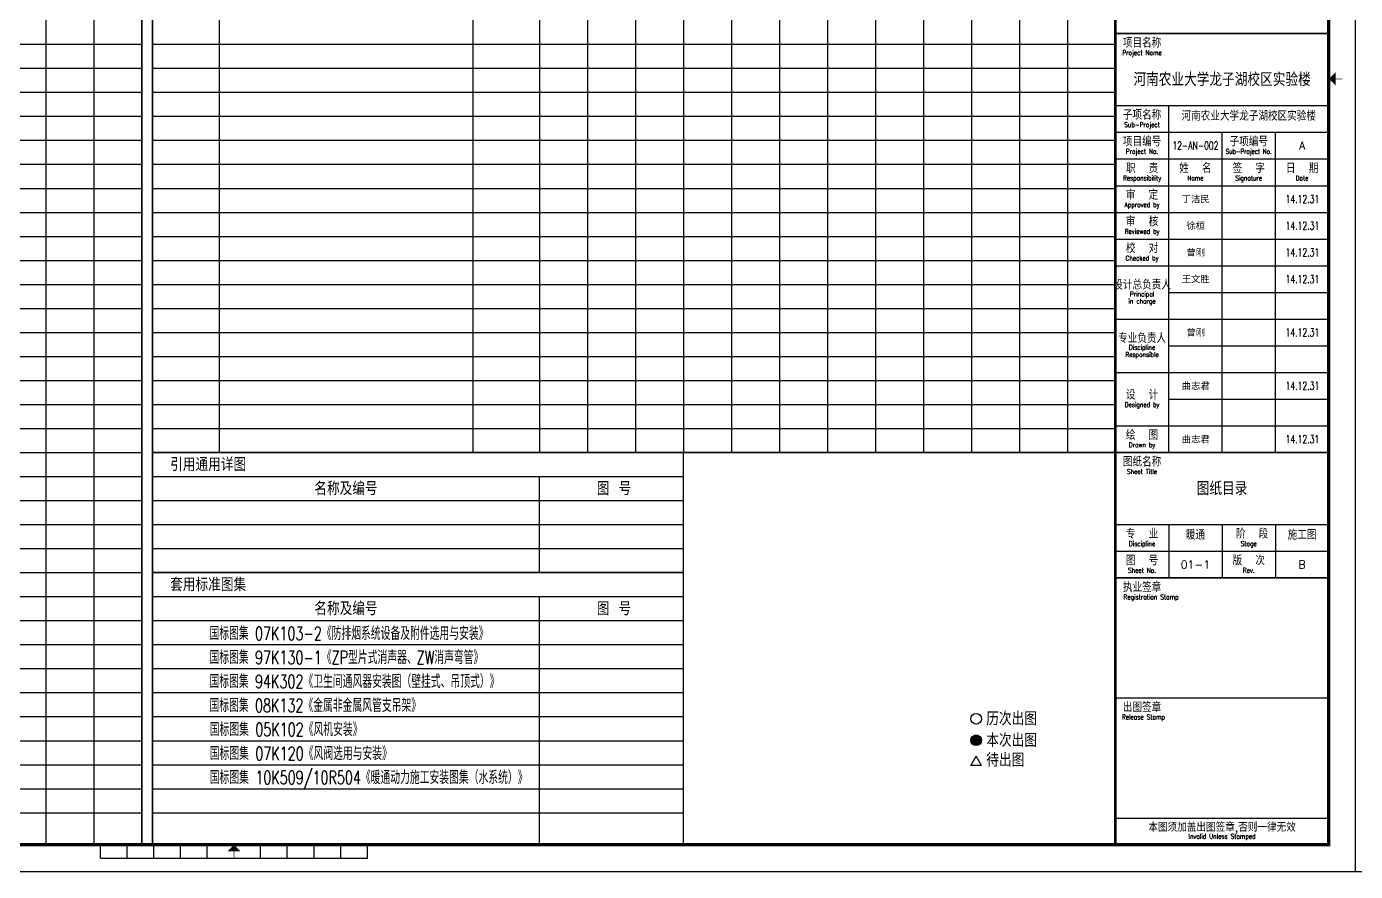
# Model space of a CAD drawing. Extents: x -345393 to -54719, y 203828 to 476815.
# Drawn here: x -311120 to -261293, y 410839 to 442501 of the extents above; entities that cross this region are included whole.
import ezdxf
from ezdxf.enums import TextEntityAlignment as Align

# ---------------------------------------------------------------- set-up
doc = ezdxf.new("R2010")
doc.units = 0
doc.header["$LTSCALE"] = 1000
doc.header["$MEASUREMENT"] = 0
doc.layers.get('0').update_dxf_attribs({"color": 252, "linetype": 'CONTINUOUS'})
doc.layers.add('图框', color=252, linetype='CONTINUOUS')
doc.styles.add('TK', font='simplex.shx', dxfattribs={"width": 0.7, "bigfont": 'tjhztxt.shx'})
doc.styles.add('TKZ1_tjhts.shx', font='tjromant.shx', dxfattribs={"bigfont": 'tjhts.shx'})
doc.styles.add('TKZ2_tjkts.shx', font='tjromant.shx', dxfattribs={"bigfont": 'tjkts.shx'})
doc.styles.add('图框字1_黑体', font='simhei.ttf')

# ---------------------------------------------------------------- blocks, each defined once
blk = doc.blocks.new('目录')
blk.add_hatch(color=256).paths.add_polyline_path([(-5019, 3914, 1), (-5419, 3914, 1)])
for p, q in [((-36500, 0), (-36500, 57400)), ((-36100, 0), (-36100, 57400)), ((-33600, 57400), (-33600, 14700)), ((-24100, 57400), (-24100, 14700)), ((-24100, 57400), (-24100, 14700)), ((-21600, 57400), (-21600, 14700)), ((0, 57400), (0, 0)), ((-40100, 55450), (-40100, 0)), ((-38300, 55450), (-38300, 0)), ((-19800, 55450), (-19800, 14700)), ((-18000, 55450), (-18000, 14700)), ((-16200, 55450), (-16200, 14700)), ((-14400, 55450), (-14400, 14700)), ((-12600, 55450), (-12600, 14700)), ((-10800, 55450), (-10800, 14700)), ((-9000, 55450), (-9000, 14700)), ((-7200, 55450), (-7200, 14700)), ((-5400, 55450), (-5400, 14700)), ((-3600, 55450), (-3600, 14700)), ((-1800, 55450), (-1800, 14700)), ((-72600, 30000), (-36500, 30000)), ((-36100, 30000), (0, 30000)), ((-72600, 29100), (-36500, 29100)), ((-36100, 29100), (0, 29100)), ((-72600, 28200), (-36500, 28200)), ((-36100, 28200), (0, 28200)), ((-72600, 27300), (-36500, 27300)), ((-36100, 27300), (0, 27300)), ((-72600, 26400), (-36500, 26400)), ((-36100, 26400), (0, 26400)), ((-72600, 25500), (-36500, 25500)), ((-36100, 25500), (0, 25500)), ((-72600, 24600), (-36500, 24600)), ((-36100, 24600), (0, 24600)), ((-72600, 23700), (-36500, 23700)), ((-36100, 23700), (0, 23700)), ((-72600, 22800), (-36500, 22800)), ((-36100, 22800), (0, 22800)), ((-72600, 21900), (-36500, 21900)), ((-36100, 21900), (0, 21900)), ((-72600, 21000), (-36500, 21000)), ((-36100, 21000), (0, 21000)), ((-72600, 20100), (-36500, 20100)), ((-36100, 20100), (0, 20100)), ((-72600, 19200), (-36500, 19200)), ((-36100, 19200), (0, 19200)), ((-72600, 18300), (-36500, 18300)), ((-36100, 18300), (0, 18300)), ((-72600, 17400), (-36500, 17400)), ((-36100, 17400), (0, 17400)), ((-72600, 16500), (-36500, 16500)), ((-36100, 16500), (0, 16500)), ((-72600, 15600), (-36500, 15600)), ((-36100, 15600), (0, 15600)), ((-72600, 14700), (-36500, 14700)), ((-36100, 14700), (0, 14700)), ((-72600, 13800), (-36500, 13800)), ((-36100, 13800), (-16200, 13800)), ((-21600, 10200), (-21600, 13800)), ((-72600, 12900), (-36500, 12900)), ((-36100, 12900), (-16200, 12900)), ((-72600, 12000), (-36500, 12000)), ((-36100, 12000), (-16200, 12000)), ((-72600, 11100), (-36500, 11100)), ((-36100, 11100), (-16200, 11100)), ((-72600, 10200), (-36500, 10200)), ((-36100, 10200), (-16200, 10200)), ((-72600, 9300), (-36500, 9300)), ((-36100, 9300), (-16200, 9300)), ((-21600, 0), (-21600, 9300)), ((-72600, 8400), (-36500, 8400)), ((-36100, 8400), (-16200, 8400)), ((-72600, 7500), (-36500, 7500)), ((-36100, 7500), (-16200, 7500)), ((-72600, 6600), (-36500, 6600)), ((-36100, 6600), (-16200, 6600)), ((-72600, 5700), (-36500, 5700)), ((-36100, 5700), (-16200, 5700)), ((-72600, 4800), (-36500, 4800)), ((-36100, 4800), (-16200, 4800)), ((-72600, 3900), (-36500, 3900)), ((-36100, 3900), (-16200, 3900)), ((-72600, 3000), (-36500, 3000)), ((-36100, 3000), (-16200, 3000)), ((-5419, 2970), (-5219, 3317)), ((-5019, 2970), (-5219, 3317)), ((-5019, 2970), (-5419, 2970)), ((-72600, 2100), (-36500, 2100)), ((-36100, 2100), (-16200, 2100)), ((-72600, 1200), (-36500, 1200)), ((-36100, 1200), (-16200, 1200))]:
    blk.add_line(p, q)
blk.add_lwpolyline([(0, 0, 60, 60, 0), (0, 57400, 50, 50, 0), (-72600, 57400, 50, 50, 0), (-72600, 0, 50, 50, 0), (0, 0, 50, 50, 0)], format="xyseb")
blk.add_lwpolyline([(-72600, 57400), (0, 57400), (0, 0), (-72600, 0)], close=True)
at = {"const_width": 60}
for points in [[(-36500, 57400), (-36500, 0)], [(-36100, 0), (-36100, 57400)], [(-36100, 14700), (0, 14700)], [(-16200, 14700), (-16200, 0)], [(-36100, 10200), (-16200, 10200)]]:
    blk.add_lwpolyline(points, dxfattribs=at)
for centre in [(-5219, 4721), (-5219, 3914)]:
    blk.add_circle(centre, 200)
at = {"style": 'TKZ2_tjkts.shx'}
for s, p in [('引用通用详图', (-34018, 14250)), ('名称及编号', (-28850, 13350)), ('图 号', (-18800, 13350)), ('套用标准图集', (-34018, 9750)), ('名称及编号', (-28850, 8850)), ('图 号', (-18800, 8850))]:
    blk.add_text(s, height=500, dxfattribs=at).set_placement(p, align=Align.MIDDLE_CENTER)
for s, p in [('历次出图', (-4840, 4474)), ('本次出图', (-4840, 3667)), ('待出图', (-4840, 2923))]:
    blk.add_text(s, height=500, dxfattribs=at).set_placement(p)

msp = doc.modelspace()

# ---------------------------------------------------------------- linework, layer by layer
for p, q in [((-270292.68459, 439539.01079), (-262292.68459, 439539.01079)), ((-268292.68459, 426539.01079), (-268292.68459, 439539.01079)), ((-270292.68459, 438539.01079), (-262292.68459, 438539.01079)), ((-266292.68459, 426539.01079), (-266292.68459, 438539.01079)), ((-264292.68459, 426539.01079), (-264292.68459, 438539.01079)), ((-270292.68459, 436539.01079), (-262292.68459, 436539.01079)), ((-270292.68459, 435539.01079), (-262292.68459, 435539.01079)), ((-270292.68459, 434539.01079), (-262292.68459, 434539.01079)), ((-270292.68459, 433539.01079), (-262292.68459, 433539.01079)), ((-268292.68459, 432539.01079), (-262292.68459, 432539.01079)), ((-270292.68459, 431539.01079), (-262292.68459, 431539.01079)), ((-268292.68459, 430539.01079), (-262292.68459, 430539.01079)), ((-270292.68459, 429539.01079), (-262292.68459, 429539.01079)), ((-268292.68459, 428539.01079), (-262292.68459, 428539.01079)), ((-270292.68459, 427539.01079), (-262292.68459, 427539.01079)), ((-270292.68459, 423839.01079), (-262292.68459, 423839.01079)), ((-268292.68459, 423839.01079), (-268292.68459, 421839.01079)), ((-266292.68459, 423839.01079), (-266292.68459, 421839.01079)), ((-264292.68459, 423839.01079), (-264292.68459, 421839.01079)), ((-270292.68459, 422839.01079), (-262292.68459, 422839.01079)), ((-270292.68459, 417339.01079), (-262292.68459, 417339.01079)), ((-270292.68459, 412839.01079), (-262292.68459, 412839.01079))]:
    msp.add_line(p, q)
for points, const_width in [([(-270292.68459, 469239.01057), (-270292.68459, 411839.01079)], 100), ([(-270292.68459, 437539.01079), (-262292.68459, 437539.01079)], 60), ([(-270292.68459, 426539.01079), (-262292.68459, 426539.01079)], 60), ([(-270292.68459, 421839.01079), (-262292.68459, 421839.01079)], 60)]:
    msp.add_lwpolyline(points, dxfattribs=dict(const_width=const_width))
at = {"layer": '图框'}
for p, q in [((-261292.68459, 410839.01057), (-261292.68459, 470239.01057)), ((-261292.68459, 410839.01057), (-261292.68459, 470239.01057)), ((-308342.68459, 411339.01057), (-308342.68459, 411839.01057)), ((-307342.68459, 411339.01057), (-307342.68459, 411839.01057)), ((-306342.68459, 411339.01057), (-306342.68459, 411839.01057)), ((-305342.68459, 411339.01057), (-305342.68459, 411839.01057)), ((-304342.68459, 411339.01057), (-304342.68459, 411839.01057)), ((-302342.68459, 411339.01057), (-302342.68459, 411839.01057)), ((-301342.68459, 411339.01057), (-301342.68459, 411839.01057)), ((-300342.68459, 411339.01057), (-300342.68459, 411839.01057)), ((-299342.68459, 411339.01057), (-299342.68459, 411839.01057)), ((-298342.68459, 411339.01057), (-298342.68459, 411839.01057)), ((-308342.68459, 411339.01057), (-298342.68459, 411339.01057)), ((-345392.68459, 410839.01057), (-261292.68459, 410839.01057)), ((-261292.68459, 410839.01057), (-177192.68459, 410839.01057))]:
    msp.add_line(p, q, dxfattribs=at)
at = {"layer": '图框', "const_width": 120}
msp.add_lwpolyline([(-262292.68459, 469239.01057), (-342892.68459, 469239.01057), (-342892.68459, 411839.01057), (-262292.68459, 411839.01057)], close=True, dxfattribs=at)
at = {"layer": '图框'}
for points, const_width in [([(-270292.68459, 442239.01057), (-262292.68459, 442239.01057)], 60), ([(-262031.69852, 440539.01057), (-261781.69852, 440539.01057)], 30), ([(-303342.68459, 411589.01057), (-303342.68459, 411339.01057)], 30)]:
    msp.add_lwpolyline(points, dxfattribs=dict(at, const_width=const_width))
for points in [[(-262031.69852, 440289.01057), (-262031.69852, 440789.01057), (-262281.69852, 440539.01057)], [(-303592.68459, 411589.01057), (-303092.68459, 411589.01057), (-303342.68459, 411839.01057)]]:
    msp.add_solid(points, dxfattribs=at)

# ---------------------------------------------------------------- block references
msp.add_blockref('目录', (-270292.6846, 411839.01057))

# ---------------------------------------------------------------- texts
at = {"style": 'TKZ2_tjkts.shx'}
for s, height, p in [('项目名称', 360, (-269292.68459, 441893.76301)), ('子项名称', 360, (-269292.68459, 439193.76301)), ('项目编号', 360, (-269292.68459, 438193.76301)), ('职  责', 360, (-269292.68459, 437193.76301)), ('姓  名', 360, (-267292.68459, 437193.76301)), ('签  字', 360, (-265292.68459, 437193.76301)), ('日  期', 360, (-263292.68459, 437193.76301)), ('审  定', 360, (-269292.68459, 436193.76301)), ('审  核', 360, (-269292.68459, 435193.76301)), ('校  对', 360, (-269292.68459, 434193.76301)), ('设  计', 360, (-269292.68459, 428703.72452)), ('绘  图', 360, (-269292.68459, 427193.76301)), ('图纸名称', 360, (-269292.68459, 426193.76301)), ('专  业', 360, (-269292.68459, 423493.76301)), (' 阶  段', 360, (-265292.68459, 423493.76301)), ('图  号', 360, (-269292.68459, 422493.76301)), ('版  次', 360, (-265292.68459, 422493.76301)), ('执业签章', 360, (-269292.68459, 421493.76301)), ('出图签章', 360, (-269292.68459, 416993.76301)), ('本图须加盖出图签章,否则一律无效', 300, (-266292.68459, 412481.64544))]:
    msp.add_text(s, height=height, dxfattribs=at).set_placement(p, align=Align.MIDDLE_CENTER)
at = {"style": 'TKZ2_tjkts.shx', "width": 0.8}
for s, height, p in [('Project Name', 180, (-269292.68459, 441523.78864)), ('Sub-Project', 180, (-269292.68459, 438823.78864)), ('Project No.', 180, (-269292.68459, 437823.78864)), ('Responsibility', 180, (-269292.68459, 436823.78864)), ('Name', 180, (-267292.68459, 436823.78864)), ('Signature', 180, (-265292.68459, 436823.78864)), ('Date', 180, (-263292.68459, 436823.78864)), ('Approved by', 180, (-269292.68459, 435823.78864)), ('Reviewed by', 180, (-269292.68459, 434823.78864)), ('Checked by', 180, (-269292.68459, 433823.78864)), ('设计总负责人', 360, (-269292.68459, 432826.70893)), ('Principal', 180, (-269292.68459, 432474.48508)), ('in charge', 180, (-269292.68459, 432209.19531)), ('专业负责人', 360, (-269292.68459, 430826.70893)), ('Discipline', 180, (-269292.68459, 430481.55859)), ('Responsible', 180, (-269292.68459, 430209.19531)), ('Designed by', 180, (-269292.68459, 428333.75016)), ('Drawn by', 180, (-269292.68459, 426823.78864)), ('Sheet Title', 180, (-269292.68459, 425823.78864)), ('Discipline', 180, (-269292.68459, 423123.78864)), ('Stage', 180, (-265292.68459, 423123.78864)), ('Sheet No.', 180, (-269292.68459, 422123.78864)), ('Rev.', 180, (-265292.68459, 422123.78864)), ('Registration Stamp', 180, (-268956.28642, 421123.78864)), ('Release Stamp', 180, (-269241.13638, 416623.78864)), ('Invalid Unless Stamped', 180, (-266292.68459, 412156.0959))]:
    msp.add_text(s, height=height, dxfattribs=at).set_placement(p, align=Align.MIDDLE_CENTER)
at = {"color": 100, "style": 'TK', "width": 0.7}
for s, p in [('国标图集 07K103-2《防排烟系统设备及附件选用与安装》', (-304263.54121, 419509.97273)), ('国标图集 97K130-1《ZP型片式消声器、ZW消声弯管》', (-304263.54121, 418609.97273)), ('国标图集 94K302《卫生间通风器安装图（壁挂式、吊顶式）》', (-304263.54121, 417709.97273)), ('国标图集 08K132《金属非金属风管支吊架》', (-304263.54121, 416809.97273)), ('国标图集 05K102《风机安装》', (-304254.01617, 415909.97273)), ('国标图集 07K120《风阀选用与安装》', (-304254.01617, 415009.97273)), ('国标图集 10K509/10R504《暖通动力施工安装图集（水系统）》', (-304254.01617, 414109.97273))]:
    msp.add_text(s, height=500, dxfattribs=at).set_placement(p)
at = {"layer": '图框'}
for s, height, style, p in [('河南农业大学龙子湖校区实验楼', 500, 'TKZ1_tjhts.shx', (-266292.68459, 440518.31578)), ('河南农业大学龙子湖校区实验楼', 360, 'TKZ1_tjhts.shx', (-265292.68459, 439154.84376)), ('子项编号', 360, 'TKZ2_tjkts.shx', (-265292.68459, 438193.76301)), ('A', 300, 'TKZ1_tjhts.shx', (-263292.68459, 438039.01057)), ('丁洁民', 250, '图框字1_黑体', (-267282.01224, 436039.01057)), ('徐桓', 250, '图框字1_黑体', (-267282.01224, 435039.01057)), ('曾刚', 250, '图框字1_黑体', (-267282.01224, 434039.01057)), ('王文胜', 250, '图框字1_黑体', (-267282.01224, 433039.01057)), ('曾刚', 250, '图框字1_黑体', (-267282.01224, 431039.01057)), ('曲志君', 250, '图框字1_黑体', (-267282.01224, 429039.01057)), ('曲志君', 250, '图框字1_黑体', (-267282.01224, 427039.01057)), ('图纸目录', 500, 'TKZ1_tjhts.shx', (-266292.68459, 425189.01079)), ('暖通', 360, 'TKZ1_tjhts.shx', (-267292.68459, 423454.84376)), ('施工图', 360, 'TKZ1_tjhts.shx', (-263292.68459, 423454.84376)), ('01-1', 300, 'TKZ1_tjhts.shx', (-267292.68459, 422339.01079)), ('B', 300, 'TKZ1_tjhts.shx', (-263292.68459, 422339.01057))]:
    msp.add_text(s, height=height, dxfattribs=dict(at, style=style)).set_placement(p, align=Align.MIDDLE_CENTER)
at = {"layer": '图框', "width": 0.7}
for s, height, style, p in [('12-AN-002', 300, 'TKZ1_tjhts.shx', (-267292.46376, 438039.12099)), ('Sub-Project No.', 180, 'TKZ2_tjkts.shx', (-265292.68459, 437823.78864)), ('14.12.31', 300, 'TKZ1_tjhts.shx', (-263279.86751, 436039.01057)), ('14.12.31', 300, 'TKZ1_tjhts.shx', (-263279.86751, 435039.01057)), ('14.12.31', 300, 'TKZ1_tjhts.shx', (-263279.86751, 434039.01057)), ('14.12.31', 300, 'TKZ1_tjhts.shx', (-263279.86751, 433039.01057)), ('14.12.31', 300, 'TKZ1_tjhts.shx', (-263279.86751, 431039.01057)), ('14.12.31', 300, 'TKZ1_tjhts.shx', (-263279.86751, 429039.01057)), ('14.12.31', 300, 'TKZ1_tjhts.shx', (-263279.86751, 427039.01057))]:
    msp.add_text(s, height=height, dxfattribs=dict(at, style=style)).set_placement(p, align=Align.MIDDLE_CENTER)

doc.saveas('drawing.dxf')
